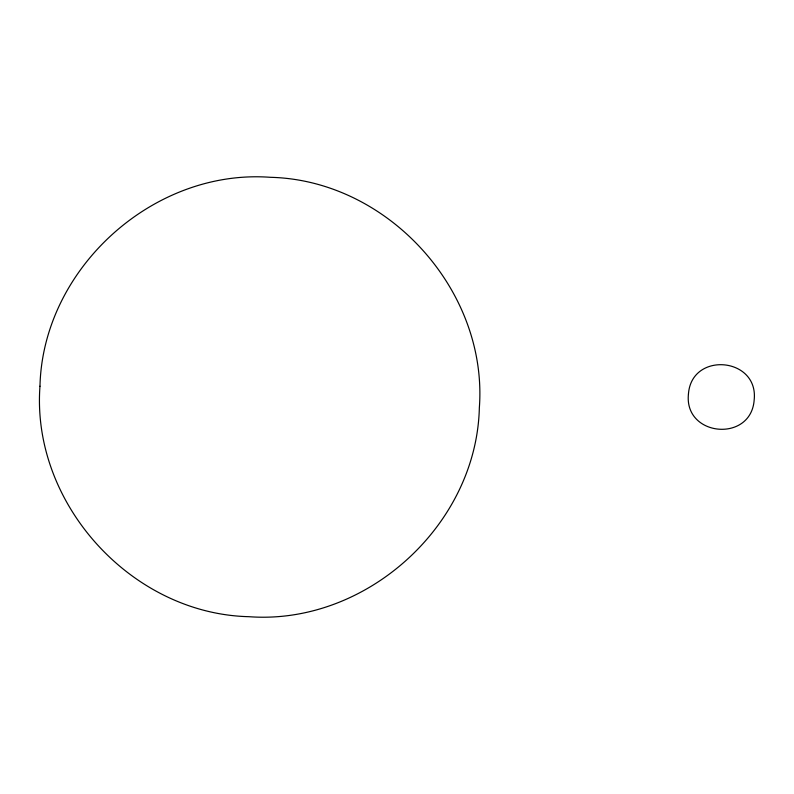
<?xml version="1.0" encoding="UTF-8"?>
<svg xmlns="http://www.w3.org/2000/svg" width="794" height="794" viewBox="0 0 794 794"><rect width="100%" height="100%" fill="white"/><g stroke="black" fill="none" stroke-linecap="round" stroke-linejoin="round"><path stroke-width="1.19" d="M39.968 386.212C31.244 503.456 131.318 613.871 248.859 616.69C366.113 625.404 476.529 525.33 479.348 407.788C488.062 290.544 387.988 180.129 270.446 177.31C153.192 168.596 42.787 268.67 39.968 386.212M688.448 394.032C683.783 436.779 751.094 442.933 754.171 399.968C758.826 357.221 691.514 351.067 688.448 394.032"/></g></svg>
